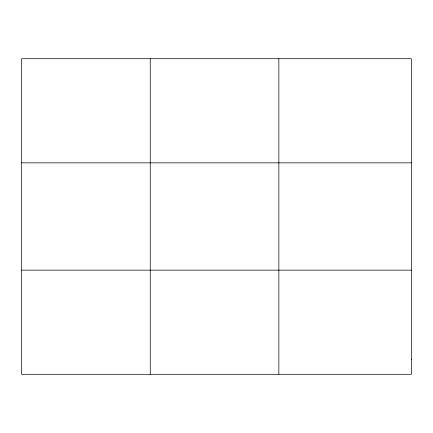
<?xml version="1.0" encoding="UTF-8"?>
<svg xmlns="http://www.w3.org/2000/svg" width="433" height="433" viewBox="0 0 433 433"><rect width="100%" height="100%" fill="white"/><g stroke="black" fill="none" stroke-linecap="round" stroke-linejoin="round"><path stroke-width="0.65" d="M150.251 374.301L150.251 58.699M278.852 374.301L278.852 58.699M21.65 162.846L411.35 162.846M21.65 270.154L411.35 270.154M411.35 359.422L411.35 374.301L21.65 374.301L21.65 58.699L411.35 58.699L411.35 359.422"/></g></svg>
